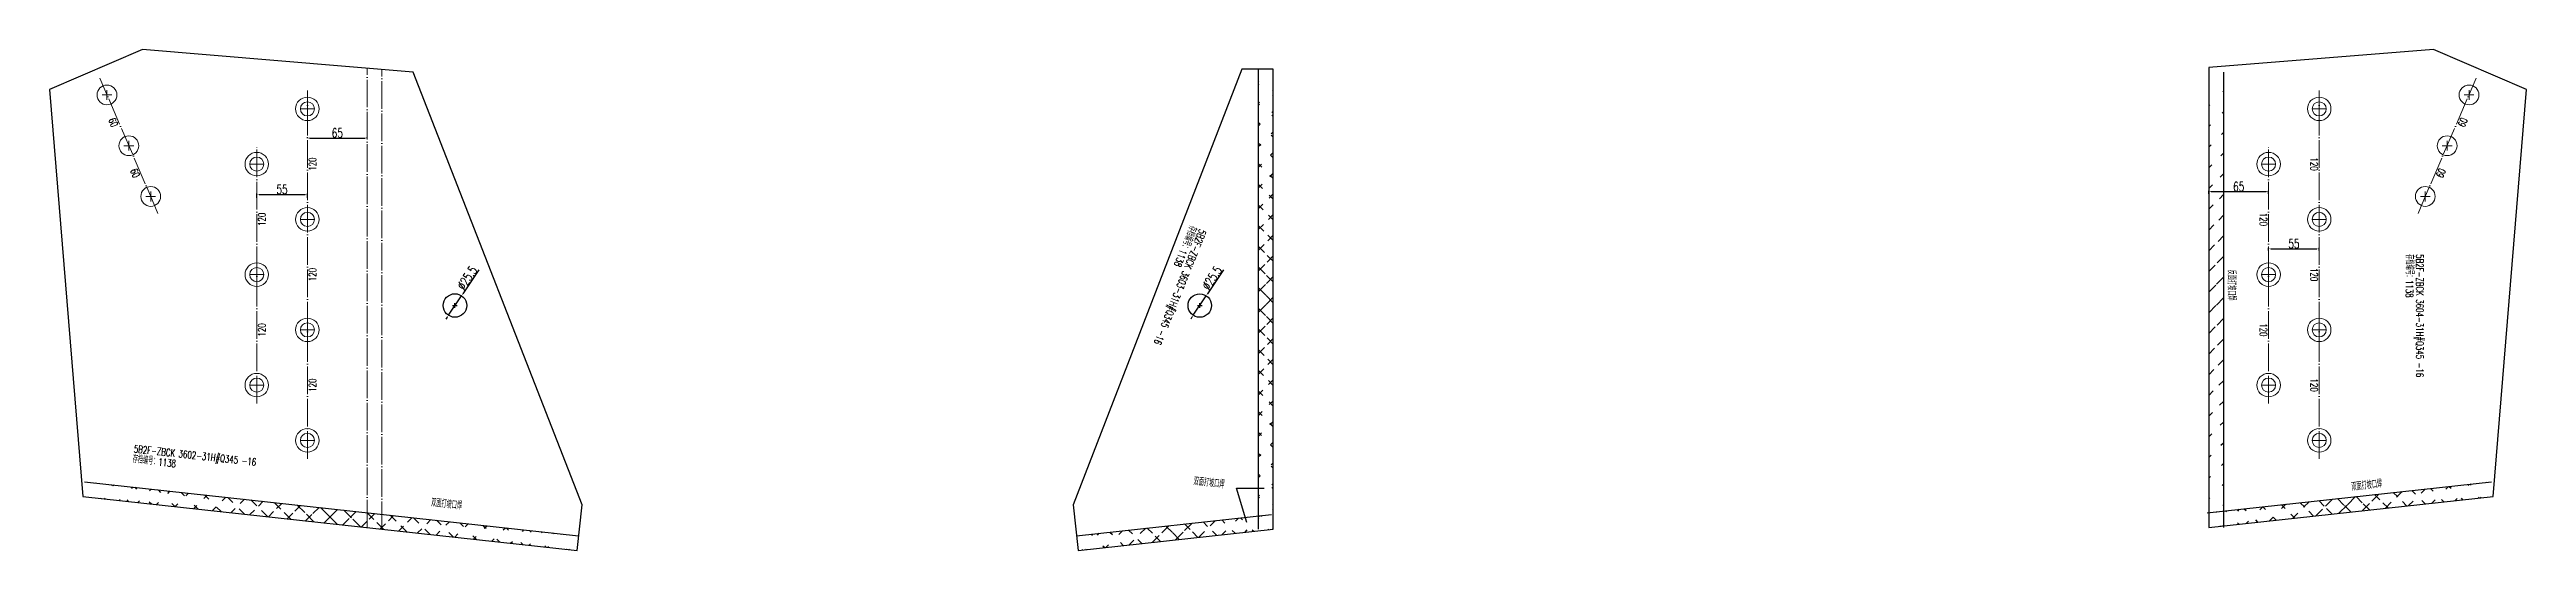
# Model space of a CAD drawing. Header units: millimetres. Extents: x -164 to 144402, y -33030 to 11430.
# Drawn here: x 18655 to 21345, y -27056 to -26512 of the extents above; entities that cross this region are included whole.
import ezdxf
from ezdxf.enums import TextEntityAlignment as Align

# ---------------------------------------------------------------- set-up
doc = ezdxf.new("R2010")
doc.units = ezdxf.units.MM
doc.header["$LTSCALE"] = 20
doc.header["$PDMODE"] = 1
doc.linetypes.add('DASHDOT2X', pattern=[1.75, 1.5, -0.125, 0, -0.125])
for name, color, linetype, lineweight in [('1', 7, 'Continuous', 25), ('11', 3, 'Continuous', 13), ('12', 7, 'Continuous', 13), ('5', 1, 'Continuous', 13), ('7', 2, 'DASHDOT2X', 13)]:
    doc.layers.add(name, color=color, linetype=linetype, lineweight=lineweight)
doc.styles.get("Standard").update_dxf_attribs({"font": 'simplex', "width": 0.7, "bigfont": 'gbhzfs.shx'})
doc.dimstyles.get("Standard").update_dxf_attribs({"dimtxt": 2.1, "dimasz": 1, "dimexe": 1.05, "dimexo": 0, "dimgap": 0.525, "dimtad": 1, "dimzin": 0, "dimdsep": 46, "dimtxsty": 'standard', "dimblk": 'OBLIQUE', "dimblk1": 'OBLIQUE', "dimblk2": 'OBLIQUE', "dimcen": 0.09, "dimadec": 0, "dimazin": 0, "dimtfac": 1, "dimtdec": 1, "dimtix": 1, "dimtmove": 0, "dimatfit": 3, "dimfxl": 0, "dimtolj": 1, "dimtzin": 0, "dimarcsym": 0})

# ---------------------------------------------------------------- blocks, each defined once
blk = doc.blocks.new('M24')
for p, q in [((-0.6, 0), (0.6, 0)), ((0, -0.6), (0, 0.6))]:
    blk.add_line(p, q)
for radius in [1, 0.6]:
    blk.add_circle((0, 0), radius)
blk = doc.blocks.new('M20')
for p, q in [((-0.5, 0), (0.5, 0)), ((0, -0.5), (0, 0.5))]:
    blk.add_line(p, q)
blk.add_circle((0, 0), 1)
blk = doc.blocks.new('*D18')
at = {"layer": '1', "color": 0, "lineweight": -2}
for p, q in [((18935, -26607.7), (18935, -26606.8)), ((18937.5, -26607.8), (18997.5, -26607.8)), ((19000, -26607.7), (19000, -26606.8))]:
    blk.add_line(p, q, dxfattribs=at)
at = {"layer": '1', "color": 0}
for points in [[(18937.5, -26607.4), (18937.5, -26608.3), (18935, -26607.8)], [(18997.5, -26607.4), (18997.5, -26608.3), (19000, -26607.8)]]:
    blk.add_solid(points, dxfattribs=at)
at = {"layer": 'Defpoints', "color": 0}
for p in [(18935, -26608.3), (19000, -26607.8), (19000, -26608.3)]:
    blk.add_point(p, dxfattribs=at)
at = {"layer": '1', "color": 0, "insert": (18967.5, -26602.2), "char_height": 10, "attachment_point": 5}
blk.add_mtext('65', dxfattribs=at)
blk = doc.blocks.new('*D19')
at = {"layer": '1', "color": 0, "lineweight": -2}
for p, q in [((18880, -26672.5), (18880, -26668.1)), ((18882.5, -26669.1), (18932.5, -26669.1)), ((18935, -26672.5), (18935, -26668.1))]:
    blk.add_line(p, q, dxfattribs=at)
at = {"layer": '1', "color": 0}
for points in [[(18882.5, -26668.7), (18882.5, -26669.5), (18880, -26669.1)], [(18932.5, -26668.7), (18932.5, -26669.5), (18935, -26669.1)]]:
    blk.add_solid(points, dxfattribs=at)
at = {"layer": 'Defpoints', "color": 0}
for p in [(18880, -26673.1), (18935, -26669.1), (18935, -26673.1)]:
    blk.add_point(p, dxfattribs=at)
at = {"layer": '1', "color": 0, "insert": (18907.5, -26663.5), "char_height": 10, "attachment_point": 5}
blk.add_mtext('55', dxfattribs=at)
blk = doc.blocks.new('*D20')
at = {"layer": '1', "color": 0, "lineweight": -2}
for p, q in [((21000, -26668.5), (21000, -26665)), ((21062.5, -26666), (21002.5, -26666)), ((21065, -26668.5), (21065, -26665))]:
    blk.add_line(p, q, dxfattribs=at)
at = {"layer": '1', "color": 0}
for points in [[(21002.5, -26665.6), (21002.5, -26666.5), (21000, -26666)], [(21062.5, -26665.6), (21062.5, -26666.5), (21065, -26666)]]:
    blk.add_solid(points, dxfattribs=at)
at = {"layer": 'Defpoints', "color": 0}
for p in [(21000, -26666), (21000, -26669.1), (21065, -26669.1)]:
    blk.add_point(p, dxfattribs=at)
at = {"layer": '1', "color": 0, "insert": (21032.5, -26660.4), "char_height": 10, "attachment_point": 5}
blk.add_mtext('65', dxfattribs=at)
blk = doc.blocks.new('*D21')
at = {"layer": '1', "color": 0, "lineweight": -2}
for p, q in [((21065, -26729.9), (21065, -26727)), ((21067.5, -26728.1), (21117.5, -26728.1)), ((21120, -26729.9), (21120, -26727))]:
    blk.add_line(p, q, dxfattribs=at)
at = {"layer": '1', "color": 0}
for points in [[(21067.5, -26727.7), (21067.5, -26728.5), (21065, -26728.1)], [(21117.5, -26727.7), (21117.5, -26728.5), (21120, -26728.1)]]:
    blk.add_solid(points, dxfattribs=at)
at = {"layer": 'Defpoints', "color": 0}
for p in [(21065, -26730.5), (21120, -26728.1), (21120, -26730.5)]:
    blk.add_point(p, dxfattribs=at)
at = {"layer": '1', "color": 0, "insert": (21092.5, -26722.5), "char_height": 10, "attachment_point": 5}
blk.add_mtext('55', dxfattribs=at)
blk = doc.blocks.new('*D32')
at = {"layer": '1', "color": 0, "lineweight": -2}
for p, q in [((19121.2, -26750.8), (19103.7, -26776.9)), ((19088.2, -26800.2), (19102.3, -26779)), ((19086.8, -26802.3), (19085.4, -26804.4))]:
    blk.add_line(p, q, dxfattribs=at)
at = {"layer": '1', "color": 0}
for points in [[(19103.4, -26776.7), (19104.1, -26777.1), (19102.3, -26779)], [(19086.4, -26802), (19087.1, -26802.5), (19088.2, -26800.2)]]:
    blk.add_solid(points, dxfattribs=at)
at = {"layer": 'Defpoints', "color": 0}
for p in [(19102.3, -26779), (19088.2, -26800.2)]:
    blk.add_point(p, dxfattribs=at)
at = {"layer": '1', "color": 0, "insert": (19108.5, -26759.7), "char_height": 10, "attachment_point": 5, "rotation": 56.2665}
blk.add_mtext('∅25.5', dxfattribs=at)
blk = doc.blocks.new('*D33')
at = {"layer": '1', "color": 0, "lineweight": -2}
for p, q in [((19930.1, -26750.8), (19912.6, -26777)), ((19897.1, -26800.2), (19911.2, -26779)), ((19895.7, -26802.3), (19894.3, -26804.4))]:
    blk.add_line(p, q, dxfattribs=at)
at = {"layer": '1', "color": 0}
for points in [[(19912.3, -26776.7), (19913, -26777.2), (19911.2, -26779)], [(19895.3, -26802.1), (19896, -26802.6), (19897.1, -26800.2)]]:
    blk.add_solid(points, dxfattribs=at)
at = {"layer": 'Defpoints', "color": 0}
for p in [(19911.2, -26779), (19897.1, -26800.2)]:
    blk.add_point(p, dxfattribs=at)
at = {"layer": '1', "color": 0, "insert": (19917.4, -26759.7), "char_height": 10, "attachment_point": 5, "rotation": 56.2665}
blk.add_mtext('∅25.5', dxfattribs=at)

msp = doc.modelspace()

# ---------------------------------------------------------------- hatches: boundary and pattern name
at = {"layer": '1'}
h = msp.add_hatch(dxfattribs=at)
h.set_pattern_fill('ANSI37', color=256, scale=5, style=0)
edge = h.paths.add_edge_path()
edge.add_line((19968, -27032.398), (19968, -26533.068))
edge.add_line((19984, -27032.398), (19984, -26533.068))
h = msp.add_hatch(dxfattribs=at)
h.set_pattern_fill('ANSI31', color=256, scale=5, style=0)
edge = h.paths.add_edge_path()
edge.add_line((21016, -26536.068), (21016, -27030.67))
edge.add_line((21000, -26531.068), (21000, -27030.67))
h = msp.add_hatch(dxfattribs=at)
h.set_pattern_fill('ANSI37', color=256, scale=5, style=0)
edge = h.paths.add_edge_path()
edge.add_line((18692.816, -26980.987), (19229.617, -27039.681))
edge.add_line((18691.077, -26996.892), (19227.877, -27055.586))
h = msp.add_hatch(dxfattribs=at)
h.set_pattern_fill('ANSI37', color=256, scale=5, style=0)
edge = h.paths.add_edge_path()
edge.add_line((20998.261, -27014.765), (21307.184, -26980.987))
edge.add_line((21000, -27030.67), (21308.923, -26996.892))
h = msp.add_hatch(dxfattribs=at)
h.set_pattern_fill('ANSI37', color=256, scale=5, style=0)
edge = h.paths.add_edge_path()
edge.add_line((19770.383, -27039.681), (19982.259, -27016.493))
edge.add_line((19772.122, -27055.586), (19984, -27032.398))

# ---------------------------------------------------------------- linework, layer by layer
for p, q in [((18755.972, -26511.655), (18654.952, -26555.188)), ((19050, -26536.068), (18755.972, -26511.655)), ((21244.028, -26511.655), (21000, -26531.068)), ((21345.048, -26555.188), (21244.028, -26511.655)), ((19233.312, -27005.882), (19050, -26536.068)), ((19950, -26533.068), (19766.688, -27005.882)), ((19984, -26533.068), (19950, -26533.068)), ((19968, -27032.398), (19968, -26533.068)), ((19984, -27032.398), (19984, -26533.068)), ((21000, -26531.068), (21000, -27030.67)), ((21016, -26536.068), (21016, -27030.67)), ((18654.952, -26555.188), (18691.077, -26996.892)), ((21308.923, -26996.892), (21345.048, -26555.188)), ((19092.75, -26789.595), (19097.75, -26789.595)), ((19095.25, -26792.095), (19095.25, -26787.095)), ((19901.651, -26789.644), (19906.651, -26789.644)), ((19904.151, -26792.144), (19904.151, -26787.144)), ((18692.816, -26980.987), (19229.617, -27039.681)), ((20998.261, -27014.765), (21307.184, -26980.987)), ((18691.077, -26996.892), (19227.877, -27055.586)), ((19227.877, -27055.586), (19233.312, -27005.882)), ((19766.688, -27005.882), (19772.123, -27055.586)), ((19943.894, -26988.081), (19974.277, -26987.788)), ((19955.196, -27025.187), (19943.894, -26988.081)), ((21000, -27030.67), (21308.923, -26996.892)), ((19770.383, -27039.681), (19982.259, -27016.493)), ((19772.122, -27055.586), (19984, -27032.398))]:
    msp.add_line(p, q, dxfattribs=at)
for centre in [(19095.25, -26789.595), (19904.151, -26789.644)]:
    msp.add_circle(centre, 12.75, dxfattribs=at)
at = {"layer": '7'}
for p, q in [((18772.74, -26689.542), (18709.42, -26542.605)), ((19000, -27030.67), (19000, -26531.916)), ((19016, -27032.419), (19016, -26533.245)), ((21227.26, -26689.542), (21290.58, -26542.605)), ((18935, -26956.068), (18935, -26556.068)), ((21120, -26956.068), (21120, -26556.068)), ((18880, -26896.068), (18880, -26616.068)), ((21065, -26896.068), (21065, -26616.068))]:
    msp.add_line(p, q, dxfattribs=at)

# ---------------------------------------------------------------- block references
at = {"layer": '5'}
for name, p, xscale, yscale, zscale in [('M20', (18717.335, -26560.972), 10.75, 10.75, 10.75), ('M20', (21282.665, -26560.972), 10.75, 10.75, 10.75), ('M24', (18935, -26576.068), 12.75, 12.75, 12.75), ('M24', (21120, -26576.068), 12.75, 12.75, 12.75), ('M20', (18741.08, -26616.073), 10.75, 10.75, 10.75), ('M24', (18880, -26636.068), 12.75, 12.75, 12.75), ('M24', (21065, -26636.068), 12.75, 12.75, 12.75), ('M20', (21258.92, -26616.073), 10.75, 10.75, 10.75), ('M20', (18764.825, -26671.175), 10.75, 10.75, 10.75), ('M24', (18935, -26696.068), 12.75, 12.75, 12.75), ('M24', (21120, -26696.068), 12.75, 12.75, 12.75), ('M20', (21235.175, -26671.175), 10.75, 10.75, 10.75), ('M24', (18880, -26756.068), 12.75, 12.75, 12.75), ('M24', (21065, -26756.068), 12.75, 12.75, 12.75), ('M24', (18935, -26816.068), 12.75, 12.75, 12.75), ('M24', (21120, -26816.068), 12.75, 12.75, 12.75), ('M24', (18880, -26876.068), 12.75, 12.75, 12.75), ('M24', (21065, -26876.068), 12.75, 12.75, 12.75), ('M24', (18935, -26936.068), 12.75, 12.75, 12.75), ('M24', (21120, -26936.068), 12.75, 12.75, 12.75)]:
    msp.add_blockref(name, p, dxfattribs=dict(at, xscale=xscale, yscale=yscale, zscale=zscale))

# ---------------------------------------------------------------- texts
at = {"layer": '11', "width": 0.7}
for s, rotation, p in [('60', 293.313086, (18727.83, -26589.116)), ('60', 66.686914, (21272.17, -26589.116)), ('120', 90, (18936.5, -26636.068)), ('120', 270, (21118.5, -26636.068)), ('60', 293.313086, (18751.575, -26644.218)), ('60', 66.686914, (21248.425, -26644.218)), ('120', 90, (18881.5, -26696.068)), ('120', 270, (21063.5, -26696.068)), ('120', 90, (18936.5, -26756.068)), ('反面打坡口焊', 270, (21028.542, -26767.528)), ('120', 270, (21118.5, -26756.068)), ('120', 90, (18881.5, -26816.068)), ('120', 270, (21063.5, -26816.068)), ('120', 90, (18936.5, -26876.068)), ('120', 270, (21118.5, -26876.068))]:
    msp.add_text(s, height=8, rotation=rotation, dxfattribs=at).set_placement(p, align=Align.TOP_CENTER)
at = {"layer": '12', "width": 0.7}
for s, rotation, p in [('5B2F-ZBCK 3603-31H#Q345 -16 ', 248.183973, (19901.705, -26705.151)), ('存档编号：1138 ', 248.183973, (19891.307, -26700.989)), ('存档编号：1138 ', 270, (21211.647, -26733.866)), ('5B2F-ZBCK 3604-31H#Q345 -16 ', 270, (21222.847, -26733.866)), ('存档编号：1138 ', 353.760007, (18744.597, -26962.603)), ('5B2F-ZBCK 3602-31H#Q345 -16 ', 353.760007, (18745.814, -26951.469)), ('双面打坡口焊', 353.760007, (19896.891, -26986.784)), ('双面打坡口焊', 6.157675, (21155.593, -26993.134)), ('双面打坡口焊', 353.760007, (19068.72, -27009.989))]:
    msp.add_text(s, height=8, rotation=rotation, dxfattribs=at).set_placement(p, align=Align.BOTTOM_LEFT)

# ---------------------------------------------------------------- dimensions: what is measured, and where the dimension line sits
at = {"layer": '1'}
for p1, p2, distance, picture, middle in [((18935, -26608.282), (19000, -26608.282), 0.446, '*D18', (18967.5, -26602.211)), ((18880, -26673.12), (18935, -26673.12), 4.016, '*D19', (18907.5, -26663.478)), ((21065, -26669.103), (21000, -26669.103), -3.056, '*D20', (21032.5, -26660.423)), ((21065, -26730.549), (21120, -26730.549), 2.454, '*D21', (21092.5, -26722.47))]:
    dim = msp.add_aligned_dim(p1=p1, p2=p2, distance=distance, dimstyle='standard', override={"dimtxt": 10, "dimasz": 2.5, "dimexo": 0.625, "dimgap": 0.625, "dimzin": 8, "dimcen": 2.5, "dimtdec": 2, "dimtix": 0, "dimtolj": 0, "dimtzin": 8}, dxfattribs=at)
    dim.commit()
    dim.dimension.update_dxf_attribs({"geometry": picture, "text_midpoint": middle})
for p1, p2, picture, middle in [((19088.169, -26800.198), (19102.33, -26778.991), '*D32', (19108.458, -26759.685)), ((19897.07, -26800.247), (19911.231, -26779.041), '*D33', (19917.359, -26759.735))]:
    dim = msp.add_diameter_dim_2p(p1=p1, p2=p2, dimstyle='standard', override={"dimtxt": 10, "dimasz": 2.5, "dimexo": 0.625, "dimgap": 0.625, "dimzin": 8, "dimcen": 2.5, "dimtdec": 2, "dimtix": 0, "dimtolj": 0, "dimtzin": 8}, dxfattribs=at)
    dim.commit()
    dim.dimension.update_dxf_attribs({"geometry": picture, "text_midpoint": middle})

doc.saveas('drawing.dxf')
